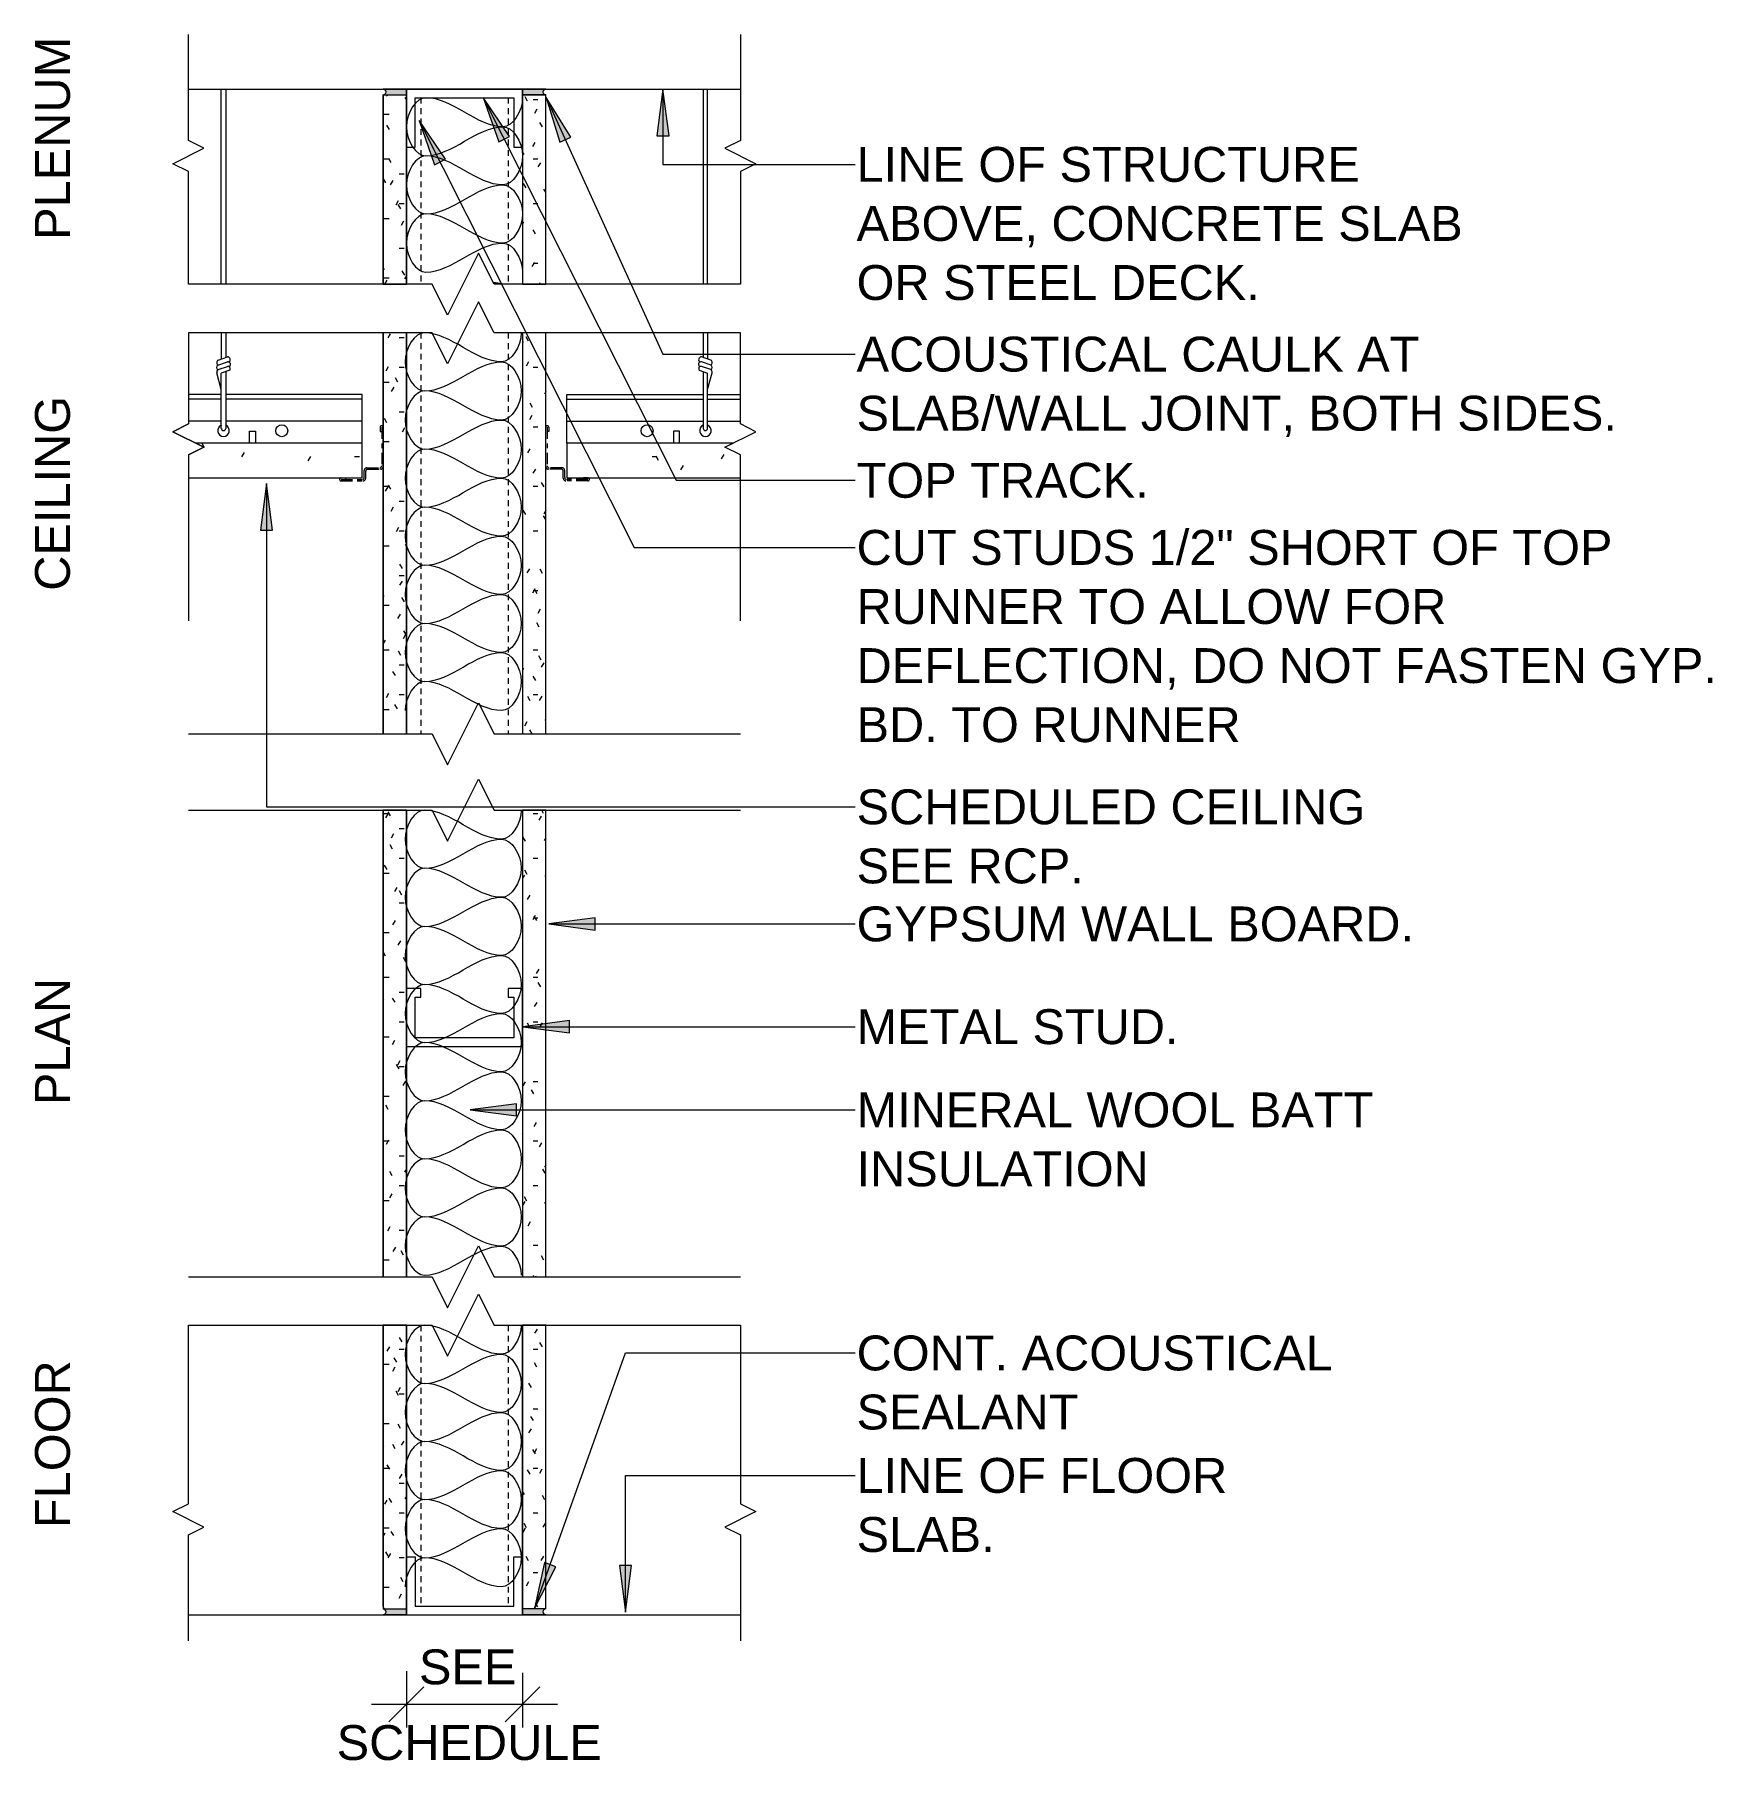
# Model space of a CAD drawing. Header units: inches. Extents: x 21 to 163, y 122 to 301.
# Drawn here: x 27.68 to 63.78, y 263.8 to 300.92 of the extents above; entities that cross this region are included whole.
import ezdxf

# ---------------------------------------------------------------- set-up
doc = ezdxf.new("R2010")
doc.units = ezdxf.units.IN
doc.header["$MEASUREMENT"] = 0
doc.linetypes.add('Center 1_4_', pattern=[0.53125, 0.25, -0.09375, 0.09375, -0.09375])
doc.linetypes.add('Hidden 1_8_', pattern=[0.1875, 0.125, -0.0625])
for name, color, linetype, lineweight in [('A-DETL', 90, 'Continuous', 9), ('A-DETL-GENF', 92, 'Continuous', 9), ('A-DETL-HDLN', 90, 'Hidden 1_8_', 9), ('A-DETL-THIN', 151, 'Continuous', 9), ('G-ANNO-TEXT', 231, 'Continuous', 9)]:
    doc.layers.add(name, color=color, linetype=linetype, lineweight=lineweight)
doc.styles.add('Swis721 Lt BT', font='swissl.ttf', dxfattribs={"height": 0.75})
pattern_1 = [(0, (0, 0), (1.28, 0.32), [0.106, -0.854, 0.106, -0.854, -5.12]), (0, (0, 0), (1.28, 0.32), [-1.92, 0.106, -1.814, 0.106, -0.854, -2.24]), (0, (0, 0), (1.28, 0.32), [-4.8, 0.106, -0.534, 0.106, -1.494]), (120, (0.48, 0.16), (-0.91712813, 0.9485125), [0.106, -0.854, 0.106, -0.854, -5.12]), (120, (0.48, 0.16), (-0.91712813, 0.9485125), [-1.92, 0.106, -1.814, 0.106, -0.854, -2.24]), (120, (0.48, 0.16), (-0.91712813, 0.9485125), [-4.8, 0.106, -0.534, 0.106, -1.494]), (240, (0.64, 0.8), (-0.36287187, -1.2685125), [0.106, -0.854, 0.106, -0.854, -5.12]), (240, (0.64, 0.8), (-0.36287187, -1.2685125), [-1.92, 0.106, -1.814, 0.106, -0.854, -2.24]), (240, (0.64, 0.8), (-0.36287187, -1.2685125), [-4.8, 0.106, -0.534, 0.106, -1.494])]
pattern_2 = [(0, (0, 0), (2.56, 0.64), [0.106, -1.814, 0.106, -1.814, -10.24]), (0, (0, 0), (2.56, 0.64), [-3.84, 0.106, -3.734, 0.106, -1.814, -4.48]), (0, (0, 0), (2.56, 0.64), [-9.6, 0.106, -1.174, 0.106, -3.094]), (120, (0.96, 0.32), (-1.8342563, 1.897025), [0.106, -1.814, 0.106, -1.814, -10.24]), (120, (0.96, 0.32), (-1.8342563, 1.897025), [-3.84, 0.106, -3.734, 0.106, -1.814, -4.48]), (120, (0.96, 0.32), (-1.8342563, 1.897025), [-9.6, 0.106, -1.174, 0.106, -3.094]), (240, (1.28, 1.6), (-0.7257437, -2.537025), [0.106, -1.814, 0.106, -1.814, -10.24]), (240, (1.28, 1.6), (-0.7257437, -2.537025), [-3.84, 0.106, -3.734, 0.106, -1.814, -4.48]), (240, (1.28, 1.6), (-0.7257437, -2.537025), [-9.6, 0.106, -1.174, 0.106, -3.094])]

msp = doc.modelspace()

# ---------------------------------------------------------------- hatches: boundary and pattern name
at = {"layer": 'A-DETL-GENF'}
for points in [[(35.676, 299.62), (35.676, 299.744), (35.192, 299.742), (35.207, 299.736), (35.22, 299.726), (35.23, 299.713), (35.236, 299.698), (35.238, 299.682), (35.236, 299.666), (35.23, 299.651), (35.22, 299.638), (35.207, 299.628), (35.192, 299.622), (35.176, 299.62)], [(38.632, 299.62), (38.66, 299.622), (38.645, 299.628), (38.632, 299.638), (38.622, 299.651), (38.616, 299.666), (38.614, 299.682), (38.616, 299.698), (38.622, 299.713), (38.632, 299.726), (38.645, 299.736), (38.66, 299.742), (38.676, 299.744), (38.176, 299.744), (38.176, 299.62), (38.622, 299.62)], [(35.676, 266.928), (35.676, 267.052), (35.192, 267.05), (35.207, 267.044), (35.22, 267.034), (35.23, 267.021), (35.236, 267.006), (35.238, 266.99), (35.236, 266.974), (35.23, 266.959), (35.22, 266.946), (35.207, 266.936), (35.192, 266.93), (35.176, 266.928)], [(38.645, 266.932), (38.66, 266.934), (38.645, 266.94), (38.632, 266.95), (38.622, 266.963), (38.616, 266.978), (38.614, 266.994), (38.616, 267.01), (38.622, 267.025), (38.632, 267.038), (38.645, 267.047), (38.66, 267.054), (38.676, 267.056), (38.176, 267.056), (38.176, 266.932), (38.632, 266.932)]]:
    msp.add_hatch(color=7, dxfattribs=at).paths.add_polyline_path(points, flags=0)
h = msp.add_hatch(dxfattribs=at)
h.set_pattern_fill('FP_1', style=0, pattern_type=2)
h.set_pattern_definition(pattern_1)
h.paths.add_polyline_path([(38.176, 295.55), (38.676, 295.55), (38.676, 299.62), (38.176, 299.62)], flags=0)
h.paths.add_polyline_path([(35.676, 295.55), (35.676, 299.62), (35.176, 299.62), (35.176, 295.55), (35.192, 295.55)], flags=0)
h = msp.add_hatch(dxfattribs=at)
h.set_pattern_fill('FP_1', style=0, pattern_type=2)
h.set_pattern_definition(pattern_1)
h.paths.add_polyline_path([(38.176, 285.875), (38.676, 285.875), (38.676, 294.501), (38.176, 294.501)], flags=0)
h.paths.add_polyline_path([(35.676, 285.875), (35.676, 294.501), (35.176, 294.501), (35.176, 285.875)], flags=0)
h = msp.add_hatch(dxfattribs=at)
h.set_pattern_fill('FP_2', style=0, pattern_type=2)
h.set_pattern_definition(pattern_2)
h.paths.add_polyline_path([(30.988, 291.379), (34.724, 291.379), (34.724, 292.129), (31.145, 292.129), (31.322, 292.041), (30.988, 291.874)], flags=0)
h = msp.add_hatch(dxfattribs=at)
h.set_pattern_fill('FP_2', style=0, pattern_type=2)
h.set_pattern_definition(pattern_2)
h.paths.add_polyline_path([(42.864, 291.379), (42.864, 291.874), (42.531, 292.041), (42.708, 292.129), (39.125, 292.129), (39.125, 291.379)], flags=0)
h = msp.add_hatch(dxfattribs=at)
h.set_pattern_fill('FP_1', style=0, pattern_type=2)
h.set_pattern_definition(pattern_1)
h.paths.add_polyline_path([(35.676, 274.198), (35.676, 284.235), (35.176, 284.235), (35.176, 274.198)], flags=0)
h = msp.add_hatch(dxfattribs=at)
h.set_pattern_fill('FP_1', style=0, pattern_type=2)
h.set_pattern_definition(pattern_1)
h.paths.add_polyline_path([(38.676, 274.198), (38.676, 284.235), (38.176, 284.235), (38.176, 274.198)], flags=0)
h = msp.add_hatch(dxfattribs=at)
h.set_pattern_fill('FP_1', style=0, pattern_type=2)
h.set_pattern_definition(pattern_1)
h.paths.add_polyline_path([(35.22, 267.052), (35.676, 267.052), (35.676, 273.157), (35.176, 273.157), (35.176, 267.052), (35.207, 267.052)], flags=0)
h = msp.add_hatch(dxfattribs=at)
h.set_pattern_fill('FP_1', style=0, pattern_type=2)
h.set_pattern_definition(pattern_1)
h.paths.add_polyline_path([(38.676, 267.056), (38.676, 273.157), (38.176, 273.157), (38.176, 267.056), (38.66, 267.056)], flags=0)
at = {"layer": 'G-ANNO-TEXT'}
for points in [[(41.195, 299.74), (41.063, 298.74), (41.327, 298.74)], [(37.331, 299.559), (37.663, 298.607), (37.898, 298.726)], [(38.685, 299.563), (38.979, 298.598), (39.218, 298.707)], [(35.95, 299.067), (36.283, 298.115), (36.518, 298.233)], [(32.668, 291.258), (32.536, 290.258), (32.799, 290.258)], [(38.74, 281.788), (39.74, 281.656), (39.74, 281.919)], [(38.184, 279.578), (39.184, 279.446), (39.184, 279.709)], [(37.049, 277.79), (38.049, 277.659), (38.049, 277.922)], [(38.434, 267.064), (38.894, 267.962), (38.645, 268.051)], [(40.389, 266.989), (40.521, 267.989), (40.258, 267.989)]]:
    msp.add_hatch(color=7, dxfattribs=at).paths.add_polyline_path(points, flags=0)

# ---------------------------------------------------------------- linework, layer by layer
at = {"layer": 'A-DETL'}
for p, q in [((30.988, 298.636), (30.988, 300.917)), ((42.864, 300.917), (42.864, 298.636)), ((30.988, 299.744), (42.864, 299.744)), ((31.695, 295.55), (31.695, 299.744)), ((31.79, 299.744), (31.79, 295.55)), ((35.676, 299.744), (35.176, 299.744)), ((35.176, 299.62), (35.676, 299.62)), ((35.176, 295.55), (35.176, 299.62)), ((35.176, 299.62), (35.676, 299.62)), ((35.676, 299.62), (35.676, 299.744)), ((38.176, 299.744), (35.676, 299.744)), ((35.676, 299.744), (35.676, 298.494)), ((35.676, 299.62), (35.676, 295.55)), ((38.176, 299.744), (38.176, 299.62)), ((38.676, 299.744), (38.176, 299.744)), ((38.176, 298.494), (38.176, 299.744)), ((38.176, 299.62), (38.676, 299.62)), ((38.676, 299.62), (38.176, 299.62)), ((38.176, 299.62), (38.176, 295.55)), ((38.676, 295.55), (38.676, 299.62)), ((42.062, 299.744), (42.062, 295.55)), ((42.157, 295.55), (42.157, 299.744)), ((35.864, 298.494), (35.864, 299.557)), ((35.864, 299.557), (37.989, 299.557)), ((37.989, 299.557), (37.989, 298.494)), ((30.655, 298.136), (31.322, 298.469)), ((31.322, 298.469), (30.988, 298.636)), ((35.676, 298.494), (35.864, 298.494)), ((37.989, 298.494), (38.176, 298.494)), ((42.864, 298.636), (42.531, 298.469)), ((42.531, 298.469), (43.197, 298.136)), ((30.988, 297.969), (30.655, 298.136)), ((43.197, 298.136), (42.864, 297.969)), ((30.988, 295.55), (30.988, 297.969)), ((42.864, 297.969), (42.864, 295.55)), ((37.231, 296.216), (36.564, 294.883)), ((37.564, 295.55), (37.231, 296.216)), ((36.231, 295.55), (30.988, 295.55)), ((36.564, 294.883), (36.231, 295.55)), ((42.864, 295.55), (37.564, 295.55)), ((37.231, 295.168), (36.564, 293.834)), ((37.564, 294.501), (37.231, 295.168)), ((33.564, 294.501), (30.988, 294.501)), ((30.988, 294.501), (30.988, 292.541)), ((31.695, 294.501), (31.695, 293.938)), ((31.79, 294.501), (31.79, 293.97)), ((36.231, 294.501), (33.564, 294.501)), ((35.176, 285.875), (35.176, 294.501)), ((35.676, 294.501), (35.676, 285.875)), ((36.564, 293.834), (36.231, 294.501)), ((42.864, 294.501), (37.564, 294.501)), ((38.176, 294.501), (38.176, 285.875)), ((38.676, 285.875), (38.676, 294.501)), ((42.062, 294.501), (42.062, 293.97)), ((42.157, 294.501), (42.157, 293.938)), ((42.864, 292.541), (42.864, 294.501)), ((42.864, 292.541), (42.864, 294.501)), ((31.695, 293.282), (31.599, 293.64)), ((31.623, 293.807), (31.829, 293.878)), ((31.626, 293.914), (31.828, 293.983)), ((31.627, 293.709), (31.828, 293.775)), ((31.875, 293.7), (31.695, 293.634)), ((31.695, 292.446), (31.695, 293.634)), ((31.79, 293.669), (31.79, 292.446)), ((41.978, 293.7), (42.157, 293.634)), ((42.23, 293.807), (42.023, 293.878)), ((42.226, 293.914), (42.024, 293.983)), ((42.225, 293.709), (42.024, 293.775)), ((42.062, 293.669), (42.062, 292.446)), ((42.157, 293.282), (42.253, 293.64)), ((42.157, 292.446), (42.157, 293.634)), ((30.988, 292.541), (30.655, 292.374)), ((30.988, 292.541), (30.655, 292.374)), ((30.655, 292.374), (30.988, 292.541)), ((30.655, 292.374), (30.988, 292.541)), ((43.197, 292.374), (42.864, 292.541)), ((43.197, 292.374), (42.864, 292.541)), ((43.197, 292.374), (42.864, 292.541)), ((30.655, 292.374), (31.322, 292.041)), ((30.655, 292.374), (31.322, 292.041)), ((31.322, 292.041), (30.655, 292.374)), ((31.322, 292.041), (30.655, 292.374)), ((32.303, 292.129), (32.303, 292.387)), ((32.303, 292.387), (32.429, 292.387)), ((32.429, 292.387), (32.429, 292.129)), ((41.549, 292.387), (41.423, 292.387)), ((41.423, 292.387), (41.423, 292.129)), ((41.549, 292.129), (41.549, 292.387)), ((42.531, 292.041), (43.197, 292.374)), ((42.531, 292.041), (43.197, 292.374)), ((42.531, 292.041), (43.197, 292.374)), ((31.322, 292.041), (30.988, 291.874)), ((31.322, 292.041), (30.988, 291.874)), ((30.988, 291.874), (31.322, 292.041)), ((30.988, 291.874), (31.322, 292.041)), ((30.988, 291.874), (30.988, 288.308)), ((42.864, 291.874), (42.531, 292.041)), ((42.864, 291.874), (42.531, 292.041)), ((42.864, 291.874), (42.531, 292.041)), ((42.864, 288.308), (42.864, 291.874)), ((36.564, 285.208), (37.231, 286.542)), ((37.231, 286.542), (37.564, 285.875)), ((30.988, 285.875), (36.231, 285.875)), ((36.231, 285.875), (36.564, 285.208)), ((37.564, 285.875), (42.864, 285.875)), ((36.564, 283.568), (37.231, 284.901)), ((37.231, 284.901), (37.564, 284.235)), ((30.988, 284.235), (36.231, 284.235)), ((35.176, 274.198), (35.176, 284.235)), ((35.676, 284.235), (35.676, 274.198)), ((36.231, 284.235), (36.564, 283.568)), ((37.564, 284.235), (42.864, 284.235)), ((38.176, 284.235), (38.176, 274.198)), ((38.676, 274.198), (38.676, 284.235)), ((35.989, 280.399), (35.676, 280.399)), ((35.676, 280.399), (35.676, 279.149)), ((35.989, 280.212), (35.989, 280.399)), ((38.176, 280.399), (37.864, 280.399)), ((37.864, 280.399), (37.864, 280.212)), ((38.176, 279.149), (38.176, 280.399)), ((35.864, 279.337), (35.864, 280.212)), ((35.864, 280.212), (35.989, 280.212)), ((37.864, 280.212), (37.989, 280.212)), ((37.989, 280.212), (37.989, 279.337)), ((37.989, 279.337), (35.864, 279.337)), ((35.676, 279.149), (38.176, 279.149)), ((36.564, 273.532), (37.231, 274.865)), ((37.231, 274.865), (37.564, 274.198)), ((30.988, 274.198), (36.231, 274.198)), ((36.231, 274.198), (36.564, 273.532)), ((37.564, 274.198), (42.864, 274.198)), ((36.564, 272.49), (37.231, 273.823)), ((37.231, 273.823), (37.564, 273.157)), ((30.988, 269.315), (30.988, 273.157)), ((30.988, 273.157), (36.231, 273.157)), ((35.176, 267.116), (35.176, 273.157)), ((35.676, 273.157), (35.676, 266.928)), ((36.231, 273.157), (36.564, 272.49)), ((37.564, 273.157), (42.864, 273.157)), ((38.176, 266.928), (38.176, 273.157)), ((38.676, 267.116), (38.676, 273.157)), ((42.864, 273.157), (42.864, 269.315)), ((30.655, 269.148), (30.988, 269.315)), ((31.322, 268.815), (30.655, 269.148)), ((43.197, 269.148), (42.531, 268.815)), ((42.864, 269.315), (43.197, 269.148)), ((30.988, 268.648), (31.322, 268.815)), ((42.531, 268.815), (42.864, 268.648)), ((30.988, 266.367), (30.988, 268.648)), ((42.864, 268.648), (42.864, 266.367)), ((35.676, 266.928), (35.676, 268.178)), ((35.676, 268.178), (35.864, 268.178)), ((35.864, 268.178), (35.864, 267.116)), ((37.989, 267.116), (37.989, 268.178)), ((37.989, 268.178), (38.176, 268.178)), ((38.176, 268.178), (38.176, 266.928)), ((30.988, 266.928), (42.864, 266.928)), ((35.676, 267.052), (35.176, 267.052)), ((35.176, 266.928), (35.676, 266.928)), ((35.676, 266.928), (35.176, 266.928)), ((35.676, 266.928), (35.676, 267.052)), ((35.676, 266.928), (38.176, 266.928)), ((35.864, 267.116), (37.989, 267.116)), ((38.176, 267.056), (38.176, 266.932)), ((38.676, 267.056), (38.176, 267.056)), ((38.176, 266.932), (38.676, 266.932)), ((38.176, 266.928), (38.676, 266.928)), ((35.677, 265.715), (35.677, 264.505)), ((38.176, 265.678), (38.176, 264.505)), ((35.302, 264.63), (36.052, 265.38)), ((38.551, 265.38), (37.801, 264.63)), ((34.927, 265.005), (35.677, 265.005)), ((35.677, 265.005), (38.176, 265.005)), ((38.176, 265.005), (38.926, 265.005))]:
    msp.add_line(p, q, dxfattribs=at)
at = {"layer": 'A-DETL', "linetype": 'Center 1_4_'}
for p, q in [((35.114, 292.473), (35.114, 292.379)), ((35.114, 292.379), (35.145, 292.379)), ((35.145, 292.473), (35.145, 291.638)), ((35.176, 291.625), (35.176, 292.473)), ((38.676, 291.625), (38.676, 292.473)), ((38.707, 292.473), (38.707, 291.638)), ((38.739, 292.379), (38.707, 292.379)), ((38.739, 292.473), (38.739, 292.379)), ((34.77, 291.388), (34.77, 291.54)), ((34.801, 291.375), (34.801, 291.527)), ((34.828, 291.598), (35.105, 291.598)), ((34.841, 291.567), (35.118, 291.567)), ((39.011, 291.567), (38.734, 291.567)), ((39.024, 291.598), (38.747, 291.598)), ((39.051, 291.375), (39.051, 291.527)), ((39.082, 291.388), (39.082, 291.54)), ((34.27, 291.379), (34.364, 291.379)), ((34.27, 291.348), (34.73, 291.348)), ((34.27, 291.317), (34.743, 291.317)), ((34.364, 291.379), (34.364, 291.348)), ((39.582, 291.317), (39.109, 291.317)), ((39.582, 291.348), (39.122, 291.348)), ((39.582, 291.379), (39.489, 291.379)), ((39.489, 291.379), (39.489, 291.348))]:
    msp.add_line(p, q, dxfattribs=at)
at = {"layer": 'A-DETL'}
for centre in [(32.996, 292.396), (40.856, 292.396)]:
    msp.add_circle(centre, 0.129, dxfattribs=at)
for centre, radius, start, end in [((35.176, 299.682), 0.0621, 270, 90), ((38.676, 299.682), 0.0621, 90, 270), ((37.551, 294.952), 0.625, 73.065, 90.0559), ((31.654, 293.757), 0.0595, 122.1007, 237.8993), ((31.659, 293.859), 0.0636, 121.0269, 234.9731), ((31.659, 293.656), 0.062, 121, 195), ((31.834, 293.928), 0.0554, 290.0362, 95.9638), ((31.842, 293.731), 0.0454, 316, 108), ((31.836, 293.823), 0.0553, 295.0567, 96.9433), ((42.016, 293.823), 0.0553, 83.0567, 244.9433), ((42.019, 293.928), 0.0554, 84.0362, 249.9638), ((42.01, 293.731), 0.0454, 72, 224), ((42.193, 293.656), 0.062, 345, 59), ((42.193, 293.859), 0.0636, 305.0269, 58.9731), ((42.198, 293.757), 0.0595, 302.1007, 57.8993), ((31.743, 292.398), 0.125, 112.2844, 67.7156), ((42.11, 292.398), 0.125, 112.2844, 67.7156), ((31.743, 292.446), 0.0474, 180, 0), ((42.11, 292.446), 0.0474, 180, 0), ((35.176, 266.99), 0.0621, 270, 90), ((36.301, 267.001), 0.625, 180, 186.7153), ((38.676, 266.994), 0.0621, 90, 270)]:
    msp.add_arc(centre, radius, start, end, dxfattribs=at)
at = {"layer": 'A-DETL', "linetype": 'Center 1_4_'}
for centre, radius, start, end in [((35.145, 292.473), 0.0312, 0, 180), ((38.707, 292.473), 0.0312, 0, 180), ((34.828, 291.54), 0.058, 90, 180), ((34.841, 291.527), 0.04, 90, 180), ((35.105, 291.638), 0.04, 270, 0), ((35.118, 291.625), 0.058, 270, 0), ((38.734, 291.625), 0.058, 180, 270), ((38.747, 291.638), 0.04, 180, 270), ((39.011, 291.527), 0.04, 0, 90), ((39.024, 291.54), 0.058, 0, 90), ((34.27, 291.348), 0.0312, 90, 270), ((34.73, 291.388), 0.04, 270, 0), ((34.743, 291.375), 0.058, 270, 0), ((39.109, 291.375), 0.058, 180, 270), ((39.122, 291.388), 0.04, 180, 270), ((39.582, 291.348), 0.0312, 270, 90)]:
    msp.add_arc(centre, radius, start, end, dxfattribs=at)
at = {"layer": 'A-DETL'}
for points in [[(36.093, 299.557), (35.896, 299.557), (35.456, 298.932), (35.896, 298.307), (36.093, 298.307)], [(37.759, 298.932), (37.187, 298.932), (36.665, 299.557), (36.093, 299.557)], [(38.176, 299.557), (38.176, 299.262), (37.956, 298.932), (37.759, 298.932)], [(36.093, 298.307), (36.665, 298.307), (37.187, 298.932), (37.759, 298.932)], [(37.759, 298.932), (37.956, 298.932), (38.396, 298.307), (37.956, 297.682), (37.759, 297.682)], [(36.093, 298.307), (35.896, 298.307), (35.456, 297.682), (35.896, 297.057), (36.093, 297.057)], [(37.759, 297.682), (37.187, 297.682), (36.665, 298.307), (36.093, 298.307)], [(36.093, 297.057), (36.665, 297.057), (37.187, 297.682), (37.759, 297.682)], [(37.759, 297.682), (37.956, 297.682), (38.396, 297.057), (37.956, 296.432), (37.759, 296.432)], [(36.093, 297.057), (35.896, 297.057), (35.456, 296.432), (35.896, 295.807), (36.093, 295.807)], [(37.759, 296.432), (37.187, 296.432), (36.665, 297.057), (36.093, 297.057)], [(36.093, 295.807), (36.665, 295.807), (37.187, 296.432), (37.759, 296.432)], [(37.759, 296.432), (37.956, 296.432), (38.176, 296.101), (38.176, 295.807)], [(36.064, 294.501), (35.868, 294.501), (35.427, 293.876), (35.868, 293.251), (36.064, 293.251)], [(37.731, 293.876), (37.158, 293.876), (36.637, 294.501), (36.064, 294.501)], [(38.147, 294.501), (38.147, 294.206), (37.927, 293.876), (37.731, 293.876)], [(36.064, 293.251), (36.637, 293.251), (37.158, 293.876), (37.731, 293.876)], [(37.731, 293.876), (37.927, 293.876), (38.368, 293.251), (37.927, 292.626), (37.731, 292.626)], [(36.064, 293.251), (35.868, 293.251), (35.427, 292.626), (35.868, 292.001), (36.064, 292.001)], [(37.731, 292.626), (37.158, 292.626), (36.637, 293.251), (36.064, 293.251)], [(36.064, 292.001), (36.637, 292.001), (37.158, 292.626), (37.731, 292.626)], [(37.731, 292.626), (37.927, 292.626), (38.368, 292.001), (37.927, 291.376), (37.731, 291.376)], [(36.064, 292.001), (35.868, 292.001), (35.427, 291.376), (35.868, 290.751), (36.064, 290.751)], [(37.731, 291.376), (37.158, 291.376), (36.637, 292.001), (36.064, 292.001)], [(36.064, 290.751), (36.637, 290.751), (37.158, 291.376), (37.731, 291.376)], [(37.731, 291.376), (37.927, 291.376), (38.368, 290.751), (37.927, 290.126), (37.731, 290.126)], [(36.064, 290.751), (35.868, 290.751), (35.427, 290.126), (35.868, 289.501), (36.064, 289.501)], [(37.731, 290.126), (37.158, 290.126), (36.637, 290.751), (36.064, 290.751)], [(36.064, 289.501), (36.637, 289.501), (37.158, 290.126), (37.731, 290.126)], [(37.731, 290.126), (37.927, 290.126), (38.368, 289.501), (37.927, 288.876), (37.731, 288.876)], [(36.064, 289.501), (35.868, 289.501), (35.427, 288.876), (35.868, 288.251), (36.064, 288.251)], [(37.731, 288.876), (37.158, 288.876), (36.637, 289.501), (36.064, 289.501)], [(36.064, 288.251), (36.637, 288.251), (37.158, 288.876), (37.731, 288.876)], [(37.731, 288.876), (37.927, 288.876), (38.368, 288.251), (37.927, 287.626), (37.731, 287.626)], [(36.064, 288.251), (35.868, 288.251), (35.427, 287.626), (35.868, 287.001), (36.064, 287.001)], [(37.731, 287.626), (37.158, 287.626), (36.637, 288.251), (36.064, 288.251)], [(36.064, 287.001), (36.637, 287.001), (37.158, 287.626), (37.731, 287.626)], [(37.731, 287.626), (37.927, 287.626), (38.368, 287.001), (37.927, 286.376), (37.731, 286.376)], [(36.064, 287.001), (35.868, 287.001), (35.647, 286.671), (35.647, 286.376)], [(37.731, 286.376), (37.158, 286.376), (36.637, 287.001), (36.064, 287.001)], [(36.064, 284.235), (35.868, 284.235), (35.427, 283.61), (35.868, 282.985), (36.064, 282.985)], [(37.731, 283.61), (37.158, 283.61), (36.637, 284.235), (36.064, 284.235)], [(38.147, 284.235), (38.147, 283.94), (37.927, 283.61), (37.731, 283.61)], [(36.064, 282.985), (36.637, 282.985), (37.158, 283.61), (37.731, 283.61)], [(37.731, 283.61), (37.927, 283.61), (38.368, 282.985), (37.927, 282.36), (37.731, 282.36)], [(36.064, 282.985), (35.868, 282.985), (35.427, 282.36), (35.868, 281.735), (36.064, 281.735)], [(37.731, 282.36), (37.158, 282.36), (36.637, 282.985), (36.064, 282.985)], [(36.064, 281.735), (36.637, 281.735), (37.158, 282.36), (37.731, 282.36)], [(37.731, 282.36), (37.927, 282.36), (38.368, 281.735), (37.927, 281.11), (37.731, 281.11)], [(36.064, 281.735), (35.868, 281.735), (35.427, 281.11), (35.868, 280.485), (36.064, 280.485)], [(37.731, 281.11), (37.158, 281.11), (36.637, 281.735), (36.064, 281.735)], [(36.064, 280.485), (36.637, 280.485), (37.158, 281.11), (37.731, 281.11)], [(37.731, 281.11), (37.927, 281.11), (38.368, 280.485), (37.927, 279.86), (37.731, 279.86)], [(36.064, 280.485), (35.868, 280.485), (35.427, 279.86), (35.868, 279.235), (36.064, 279.235)], [(37.731, 279.86), (37.158, 279.86), (36.637, 280.485), (36.064, 280.485)], [(36.064, 279.235), (36.637, 279.235), (37.158, 279.86), (37.731, 279.86)], [(37.731, 279.86), (37.927, 279.86), (38.368, 279.235), (37.927, 278.61), (37.731, 278.61)], [(36.064, 279.235), (35.868, 279.235), (35.427, 278.61), (35.868, 277.985), (36.064, 277.985)], [(37.731, 278.61), (37.158, 278.61), (36.637, 279.235), (36.064, 279.235)], [(36.064, 277.985), (36.637, 277.985), (37.158, 278.61), (37.731, 278.61)], [(37.731, 278.61), (37.927, 278.61), (38.368, 277.985), (37.927, 277.36), (37.731, 277.36)], [(36.064, 277.985), (35.868, 277.985), (35.427, 277.36), (35.868, 276.735), (36.064, 276.735)], [(37.731, 277.36), (37.158, 277.36), (36.637, 277.985), (36.064, 277.985)], [(36.064, 276.735), (36.637, 276.735), (37.158, 277.36), (37.731, 277.36)], [(37.731, 277.36), (37.927, 277.36), (38.368, 276.735), (37.927, 276.11), (37.731, 276.11)], [(36.064, 276.735), (35.868, 276.735), (35.427, 276.11), (35.868, 275.485), (36.064, 275.485)], [(37.731, 276.11), (37.158, 276.11), (36.637, 276.735), (36.064, 276.735)], [(36.064, 275.485), (36.637, 275.485), (37.158, 276.11), (37.731, 276.11)], [(37.731, 276.11), (37.927, 276.11), (38.368, 275.485), (37.927, 274.86), (37.731, 274.86)], [(36.064, 275.485), (35.868, 275.485), (35.427, 274.86), (35.868, 274.235), (36.064, 274.235)], [(37.731, 274.86), (37.158, 274.86), (36.637, 275.485), (36.064, 275.485)], [(36.064, 274.235), (36.637, 274.235), (37.158, 274.86), (37.731, 274.86)], [(37.731, 274.86), (37.927, 274.86), (38.147, 274.529), (38.147, 274.235)], [(36.064, 273.157), (35.868, 273.157), (35.427, 272.532), (35.868, 271.907), (36.064, 271.907)], [(37.731, 272.532), (37.158, 272.532), (36.637, 273.157), (36.064, 273.157)], [(38.147, 273.157), (38.147, 272.862), (37.927, 272.532), (37.731, 272.532)], [(36.064, 271.907), (36.637, 271.907), (37.158, 272.532), (37.731, 272.532)], [(37.731, 272.532), (37.927, 272.532), (38.368, 271.907), (37.927, 271.282), (37.731, 271.282)], [(36.064, 271.907), (35.868, 271.907), (35.427, 271.282), (35.868, 270.657), (36.064, 270.657)], [(37.731, 271.282), (37.158, 271.282), (36.637, 271.907), (36.064, 271.907)], [(36.064, 270.657), (36.637, 270.657), (37.158, 271.282), (37.731, 271.282)], [(37.731, 271.282), (37.927, 271.282), (38.368, 270.657), (37.927, 270.032), (37.731, 270.032)], [(36.064, 270.657), (35.868, 270.657), (35.427, 270.032), (35.868, 269.407), (36.064, 269.407)], [(37.731, 270.032), (37.158, 270.032), (36.637, 270.657), (36.064, 270.657)], [(36.064, 269.407), (36.637, 269.407), (37.158, 270.032), (37.731, 270.032)], [(37.731, 270.032), (37.927, 270.032), (38.368, 269.407), (37.927, 268.782), (37.731, 268.782)], [(36.064, 269.407), (35.868, 269.407), (35.427, 268.782), (35.868, 268.157), (36.064, 268.157)], [(37.731, 268.782), (37.158, 268.782), (36.637, 269.407), (36.064, 269.407)], [(36.064, 268.157), (36.637, 268.157), (37.158, 268.782), (37.731, 268.782)], [(37.731, 268.782), (37.927, 268.782), (38.368, 268.157), (37.927, 267.532), (37.731, 267.532)], [(36.064, 268.157), (35.868, 268.157), (35.647, 267.826), (35.647, 267.532)], [(37.731, 267.532), (37.158, 267.532), (36.637, 268.157), (36.064, 268.157)]]:
    msp.add_open_spline(points, degree=3, dxfattribs=at)
at = {"layer": 'A-DETL-HDLN'}
for p, q in [((35.989, 299.557), (35.989, 295.55)), ((37.864, 299.557), (37.864, 295.55)), ((35.989, 294.501), (35.989, 285.875)), ((37.864, 294.501), (37.864, 285.875)), ((35.989, 273.157), (35.989, 267.116)), ((37.864, 273.157), (37.864, 267.116))]:
    msp.add_line(p, q, dxfattribs=at)
at = {"layer": 'A-DETL-THIN'}
for p, q in [((35.176, 299.62), (35.176, 295.55)), ((35.676, 295.55), (35.676, 299.62)), ((38.176, 299.62), (38.176, 295.55)), ((38.676, 295.55), (38.676, 299.62)), ((35.176, 295.55), (35.676, 295.55)), ((38.176, 295.55), (38.676, 295.55)), ((35.676, 294.501), (35.176, 294.501)), ((35.176, 294.501), (35.176, 285.875)), ((35.676, 285.875), (35.676, 294.501)), ((38.176, 294.501), (38.176, 285.875)), ((38.676, 294.501), (38.176, 294.501)), ((38.676, 285.875), (38.676, 294.501)), ((31.695, 293.174), (30.988, 293.174)), ((31.695, 293.073), (30.988, 293.073)), ((34.724, 293.174), (31.79, 293.174)), ((34.724, 293.073), (31.79, 293.073)), ((34.724, 292.129), (34.724, 293.174)), ((39.128, 293.174), (42.062, 293.174)), ((39.128, 292.129), (39.128, 293.174)), ((39.128, 293.073), (42.062, 293.073)), ((42.157, 293.174), (42.864, 293.174)), ((42.157, 293.073), (42.864, 293.073)), ((31.695, 292.601), (30.988, 292.601)), ((34.724, 292.601), (31.79, 292.601)), ((39.128, 292.601), (42.062, 292.601)), ((42.157, 292.601), (42.864, 292.601)), ((31.322, 292.041), (30.988, 291.874)), ((30.988, 291.874), (30.988, 291.379)), ((34.724, 292.129), (31.145, 292.129)), ((31.145, 292.129), (31.322, 292.041)), ((34.724, 291.379), (34.724, 292.129)), ((39.125, 292.129), (39.125, 291.379)), ((42.708, 292.129), (39.125, 292.129)), ((42.531, 292.041), (42.708, 292.129)), ((42.864, 291.874), (42.531, 292.041)), ((42.864, 291.379), (42.864, 291.874)), ((30.988, 291.379), (34.724, 291.379)), ((39.125, 291.379), (42.864, 291.379)), ((35.176, 285.875), (35.676, 285.875)), ((38.176, 285.875), (38.676, 285.875)), ((35.176, 284.235), (35.176, 274.198)), ((35.676, 284.235), (35.176, 284.235)), ((35.676, 274.198), (35.676, 284.235)), ((38.176, 284.235), (38.176, 274.198)), ((38.676, 284.235), (38.176, 284.235)), ((38.676, 274.198), (38.676, 284.235)), ((35.176, 274.198), (35.676, 274.198)), ((38.176, 274.198), (38.676, 274.198)), ((35.176, 273.157), (35.176, 267.052)), ((35.676, 273.157), (35.176, 273.157)), ((35.676, 267.052), (35.676, 273.157)), ((38.176, 273.157), (38.176, 267.056)), ((38.676, 273.157), (38.176, 273.157)), ((38.676, 267.056), (38.676, 273.157))]:
    msp.add_line(p, q, dxfattribs=at)
at = {"layer": 'G-ANNO-TEXT', "color": 7}
for p, q in [((41.195, 299.74), (41.063, 298.74)), ((41.327, 298.74), (41.195, 299.74)), ((41.195, 299.74), (41.195, 298.124)), ((37.331, 299.559), (37.663, 298.607)), ((37.898, 298.726), (37.331, 299.559)), ((37.331, 299.559), (41.477, 291.329)), ((38.685, 299.563), (38.979, 298.598)), ((39.218, 298.707), (38.685, 299.563)), ((38.685, 299.563), (41.195, 294.043)), ((35.95, 299.067), (36.283, 298.115)), ((36.518, 298.233), (35.95, 299.067)), ((35.95, 299.067), (40.576, 289.886)), ((37.663, 298.607), (37.898, 298.726)), ((38.979, 298.598), (39.218, 298.707)), ((41.063, 298.74), (41.327, 298.74)), ((36.283, 298.115), (36.518, 298.233)), ((41.195, 298.124), (45.331, 298.124)), ((41.195, 294.043), (45.331, 294.043)), ((32.668, 291.258), (32.536, 290.258)), ((32.799, 290.258), (32.668, 291.258)), ((32.668, 291.258), (32.668, 284.306)), ((41.477, 291.329), (45.331, 291.329)), ((32.536, 290.258), (32.799, 290.258)), ((40.576, 289.886), (45.331, 289.886)), ((32.668, 284.306), (45.331, 284.306)), ((39.74, 281.919), (38.74, 281.788)), ((38.74, 281.788), (39.74, 281.656)), ((38.74, 281.788), (45.331, 281.788)), ((39.74, 281.656), (39.74, 281.919)), ((39.184, 279.709), (38.184, 279.578)), ((38.184, 279.578), (39.184, 279.446)), ((38.184, 279.578), (45.331, 279.578)), ((39.184, 279.446), (39.184, 279.709)), ((38.049, 277.922), (37.049, 277.79)), ((37.049, 277.79), (38.049, 277.659)), ((37.049, 277.79), (45.331, 277.79)), ((38.049, 277.659), (38.049, 277.922)), ((38.434, 267.064), (40.389, 272.56)), ((40.389, 272.56), (45.331, 272.56)), ((40.389, 269.927), (45.331, 269.927)), ((40.389, 266.989), (40.389, 269.927)), ((38.645, 268.051), (38.434, 267.064)), ((38.894, 267.962), (38.645, 268.051)), ((38.434, 267.064), (38.894, 267.962)), ((40.521, 267.989), (40.258, 267.989)), ((40.258, 267.989), (40.389, 266.989)), ((40.389, 266.989), (40.521, 267.989))]:
    msp.add_line(p, q, dxfattribs=at)

# ---------------------------------------------------------------- texts
at = {"layer": 'G-ANNO-TEXT', "color": 7, "char_height": 0.75, "attachment_point": 1, "rotation": 90, "style": 'Swis721 Lt BT'}
for s, insert, width in [('PLENUM', (27.687, 296.501), 5.12575), ('CEILING', (27.687, 288.953), 4.82275), ('PLAN', (27.687, 277.891), 3.15625), ('FLOOR', (27.687, 268.794), 4.21675)]:
    msp.add_mtext(s, dxfattribs=dict(at, insert=insert, width=width))
at = {"layer": 'G-ANNO-TEXT', "color": 7, "char_height": 0.75, "attachment_point": 1, "style": 'Swis721 Lt BT'}
for s, insert, width in [('LINE OF STRUCTURE', (45.362, 298.499), 12.39775), ('ABOVE, CONCRETE SLAB', (45.362, 297.228), 14.9985), ('OR STEEL DECK.', (45.362, 295.958), 9.999), ('ACOUSTICAL CAULK AT ', (45.362, 294.418), 14.2915), ('SLAB/WALL JOINT, BOTH SIDES.', (45.362, 293.147), 18.96275), ('TOP TRACK.', (45.362, 291.704), 7.171), ('CUT STUDS 1/2" SHORT OF TOP ', (45.362, 290.261), 19.11425), ('RUNNER TO ALLOW FOR ', (45.362, 288.99), 15.049), ('DEFLECTION, DO NOT FASTEN GYP. ', (45.362, 287.719), 21.74025), ('BD. TO RUNNER', (45.362, 286.448), 9.6455), ('SCHEDULED CEILING', (45.362, 284.681), 12.726), ('SEE RCP.', (45.362, 283.41), 5.555), ('GYPSUM WALL BOARD.', (45.362, 282.163), 13.8875), ('METAL STUD.', (45.362, 279.953), 7.979), ('MINERAL WOOL BATT', (45.362, 278.165), 12.80175), ('INSULATION', (45.362, 276.894), 7.24675), ('CONT. ACOUSTICAL ', (45.362, 272.935), 12.19575), ('SEALANT', (45.362, 271.665), 5.4035), ('LINE OF FLOOR', (45.362, 270.302), 9.31725), ('SLAB.', (45.362, 269.031), 3.434), ('SEE', (35.947, 266.184), 2.34825), ('SCHEDULE', (34.177, 264.556), 6.64075)]:
    msp.add_mtext(s, dxfattribs=dict(at, insert=insert, width=width))

doc.saveas('drawing.dxf')
